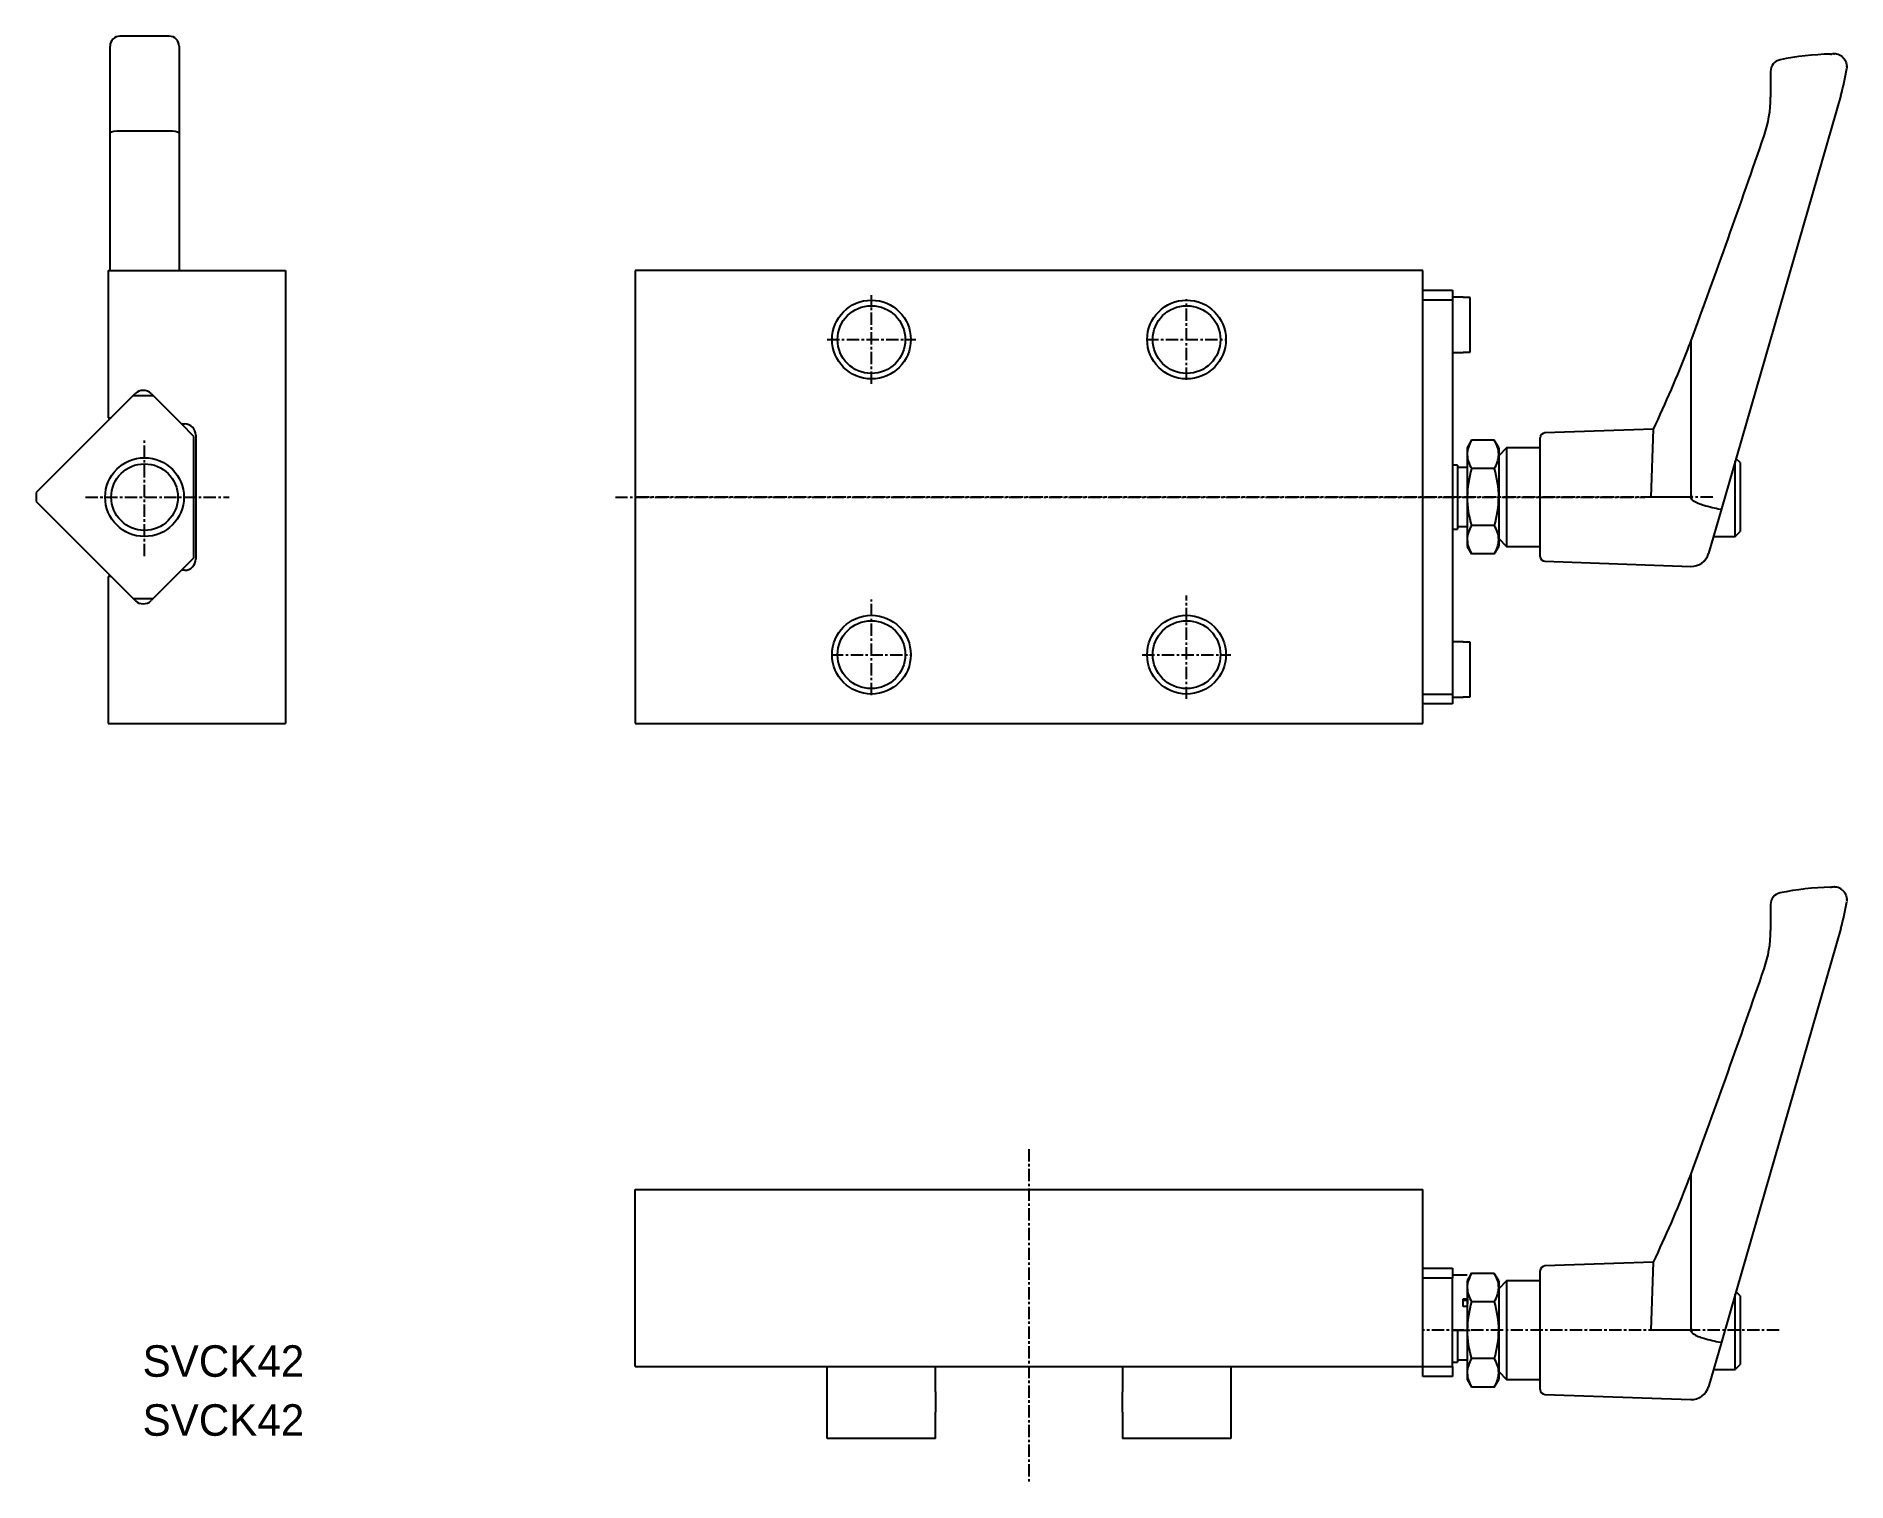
# Model space of a CAD drawing. Extents: x -1 to 183, y 5 to 152.
import ezdxf

# ---------------------------------------------------------------- set-up
doc = ezdxf.new("R2010")
doc.units = 0
doc.linetypes.add('CENTER', pattern=[2, 1.25, -0.25, 0.25, -0.25])
doc.layers.get('0').update_dxf_attribs({"linetype": 'CONTINUOUS'})
doc.layers.add('CENTER', color=1, linetype='CENTER')

msp = doc.modelspace()

# ---------------------------------------------------------------- linework, layer by layer
at = {"color": 7, "linetype": 'CONTINUOUS'}
for p, q in [((6.7, 150.72), (6.7, 151.13)), ((12.7, 152.13), (7.7, 152.13)), ((13.7, 151.13), (13.7, 150.72)), ((6.7, 142.28), (6.7, 150.72)), ((13.7, 150.72), (13.7, 142.28)), ((181.39, 150.31), (181.49, 150.31)), ((182.56, 150.05), (182.67, 149.94)), ((182.67, 149.94), (182.76, 149.84)), ((182.76, 149.84), (182.84, 149.72)), ((182.84, 149.72), (182.92, 149.58)), ((182.92, 149.58), (182.98, 149.42)), ((182.98, 149.42), (183.02, 149.25)), ((183.02, 149.25), (183.04, 149.08)), ((183.03, 148.92), (183.02, 148.84)), ((183.04, 149.08), (183.03, 148.92)), ((175.3, 148.55), (175.3, 145.92)), ((182.43, 146.12), (171.86, 109.51)), ((6.7, 128.32), (6.7, 142.28)), ((7.7, 142.52), (12.7, 142.52)), ((13.7, 142.28), (13.7, 128.32)), ((6.5, 128.32), (24.5, 128.32)), ((6.5, 128.32), (6.5, 113.38)), ((24.5, 128.32), (24.5, 82.32)), ((140, 128.32), (60, 128.32)), ((60, 128.32), (60, 82.32)), ((140, 82.32), (140, 128.32)), ((140, 126.32), (143, 126.32)), ((143, 125.32), (140, 125.32)), ((143, 126.32), (143, 125.32)), ((144.1, 125.62), (143, 125.62)), ((143, 125.32), (143, 85.32)), ((144.1, 125.59), (144.1, 125.62)), ((144.8, 125.59), (144.1, 125.59)), ((144.8, 120.05), (144.8, 125.59)), ((143, 120.02), (144.1, 120.02)), ((144.1, 120.05), (144.8, 120.05)), ((144.1, 120.02), (144.1, 120.05)), ((167.19, 121.11), (167.19, 105.33)), ((6.17, 112.75), (9.25, 115.83)), ((10.86, 115.83), (13.94, 112.75)), ((11.08, 115.61), (9.03, 115.61)), ((6.17, 112.75), (-0.8, 105.78)), ((6.5, 113.38), (6.8, 113.38)), ((13.94, 112.75), (14.26, 112.75)), ((15.2, 111.49), (13.94, 112.75)), ((163.4, 112.22), (152.38, 111.84)), ((163.16, 105.33), (163.4, 112.22)), ((15.2, 99.15), (15.2, 111.49)), ((15.4, 111.61), (15.4, 99.03)), ((144.94, 111.09), (144.5, 110.32)), ((144.5, 110.32), (144.5, 109.65)), ((147.25, 111.09), (144.94, 111.09)), ((147.7, 110.32), (147.25, 111.09)), ((148.5, 110.32), (147.7, 109.52)), ((147.7, 110.32), (147.7, 109.65)), ((148.5, 110.32), (148.5, 100.32)), ((151.9, 110.32), (148.5, 110.32)), ((151.9, 99.3), (151.9, 111.34)), ((143.5, 108.57), (143, 108.57)), ((143.5, 108.57), (143.5, 105.32)), ((144.5, 109.65), (144.5, 105.32)), ((147.7, 109.65), (147.7, 105.32)), ((171.86, 109.51), (170.3, 104.12)), ((171.7, 101.32), (171.7, 108.97)), ((172.2, 108.82), (171.78, 109.24)), ((172.2, 108.82), (172.2, 101.82)), ((144.5, 108.32), (143.5, 108.32)), ((147.25, 108.21), (144.94, 108.21)), ((-0.8, 105.78), (-0.8, 104.86)), ((-0.8, 104.86), (6.17, 97.89)), ((143.5, 105.32), (143.5, 102.07)), ((144.5, 105.32), (144.5, 100.99)), ((147.7, 105.32), (147.7, 100.99)), ((167.19, 105.33), (163.16, 105.33)), ((167.2, 105.37), (167.19, 105.32)), ((167.19, 105.33), (167.19, 105.32)), ((167.2, 105.4), (167.21, 105.41)), ((167.2, 105.39), (167.2, 105.4)), ((167.2, 105.4), (167.2, 105.4)), ((167.2, 105.38), (167.2, 105.39)), ((167.2, 105.37), (167.2, 105.38)), ((167.2, 105.38), (167.2, 105.38)), ((167.2, 105.26), (167.2, 105.27)), ((167.2, 105.27), (167.24, 105.17)), ((167.2, 105.25), (167.2, 105.26)), ((167.2, 105.24), (167.2, 105.25)), ((167.21, 105.23), (167.2, 105.24)), ((167.21, 105.42), (167.22, 105.43)), ((167.21, 105.41), (167.21, 105.42)), ((167.21, 105.41), (167.21, 105.41)), ((167.21, 105.22), (167.21, 105.23)), ((167.21, 105.23), (167.21, 105.23)), ((167.22, 105.21), (167.21, 105.22)), ((167.21, 105.22), (167.21, 105.22)), ((167.22, 105.43), (167.22, 105.44)), ((167.22, 105.44), (167.23, 105.44)), ((167.22, 105.43), (167.22, 105.43)), ((167.22, 105.43), (167.22, 105.43)), ((167.22, 105.2), (167.22, 105.21)), ((167.22, 105.21), (167.22, 105.21)), ((167.23, 105.2), (167.22, 105.2)), ((167.22, 105.2), (167.22, 105.2)), ((167.23, 105.44), (167.23, 105.45)), ((167.23, 105.45), (167.24, 105.45)), ((167.23, 105.44), (167.23, 105.44)), ((167.23, 105.44), (167.23, 105.44)), ((167.23, 105.44), (167.23, 105.44)), ((167.23, 105.19), (167.23, 105.2)), ((167.23, 105.2), (167.23, 105.2)), ((167.23, 105.2), (167.23, 105.2)), ((167.24, 105.19), (167.23, 105.19)), ((167.24, 105.45), (167.24, 105.45)), ((167.24, 105.45), (167.24, 105.45)), ((167.24, 105.45), (167.24, 105.45)), ((167.24, 105.45), (167.25, 105.45)), ((167.25, 105.19), (167.24, 105.19)), ((167.24, 105.19), (167.24, 105.19)), ((167.24, 105.19), (167.24, 105.19)), ((167.24, 105.19), (167.24, 105.19)), ((167.24, 105.19), (167.24, 105.19)), ((167.24, 105.19), (167.24, 105.19)), ((167.24, 105.17), (167.32, 105.07)), ((167.25, 105.45), (167.25, 105.45)), ((167.25, 105.45), (167.25, 105.45)), ((167.25, 105.45), (167.25, 105.45)), ((167.25, 105.45), (167.25, 105.45)), ((167.25, 105.45), (167.25, 105.45)), ((167.25, 105.45), (167.26, 105.45)), ((167.26, 105.18), (167.25, 105.18)), ((167.25, 105.18), (167.25, 105.19)), ((167.25, 105.19), (167.25, 105.19)), ((167.25, 105.19), (167.25, 105.19)), ((167.25, 105.19), (167.25, 105.19)), ((167.26, 105.45), (167.26, 105.45)), ((167.26, 105.45), (167.26, 105.45)), ((167.26, 105.45), (167.26, 105.45)), ((167.26, 105.45), (167.26, 105.45)), ((167.26, 105.45), (167.26, 105.45)), ((167.26, 105.45), (167.27, 105.45)), ((167.27, 105.19), (167.26, 105.19)), ((167.26, 105.19), (167.26, 105.18)), ((167.26, 105.18), (167.26, 105.18)), ((167.26, 105.18), (167.26, 105.18)), ((167.26, 105.18), (167.26, 105.18)), ((167.26, 105.18), (167.26, 105.18)), ((167.27, 105.45), (167.27, 105.45)), ((167.27, 105.45), (167.27, 105.45)), ((167.27, 105.45), (167.27, 105.45)), ((167.27, 105.45), (167.27, 105.45)), ((167.27, 105.45), (167.27, 105.45)), ((167.27, 105.45), (167.28, 105.45)), ((167.28, 105.19), (167.27, 105.19)), ((167.27, 105.19), (167.27, 105.19)), ((167.27, 105.19), (167.27, 105.19)), ((167.27, 105.19), (167.27, 105.19)), ((167.27, 105.19), (167.27, 105.19)), ((167.27, 105.19), (167.27, 105.19)), ((167.28, 105.45), (167.28, 105.45)), ((167.28, 105.45), (167.28, 105.45)), ((167.28, 105.45), (167.28, 105.45)), ((167.28, 105.45), (167.28, 105.44)), ((167.28, 105.44), (167.29, 105.44)), ((167.29, 105.2), (167.28, 105.19)), ((167.28, 105.19), (167.28, 105.19)), ((167.28, 105.19), (167.28, 105.19)), ((167.28, 105.19), (167.28, 105.19)), ((167.28, 105.19), (167.28, 105.19)), ((167.29, 105.44), (167.29, 105.44)), ((167.29, 105.44), (167.29, 105.44)), ((167.29, 105.44), (167.3, 105.43)), ((167.3, 105.21), (167.29, 105.2)), ((167.29, 105.2), (167.29, 105.2)), ((167.29, 105.2), (167.29, 105.2)), ((167.29, 105.2), (167.29, 105.2)), ((167.3, 105.43), (167.3, 105.43)), ((167.3, 105.43), (167.3, 105.42)), ((167.3, 105.42), (167.3, 105.42)), ((167.3, 105.42), (167.31, 105.41)), ((167.31, 105.22), (167.3, 105.22)), ((167.3, 105.22), (167.3, 105.21)), ((167.3, 105.21), (167.3, 105.21)), ((167.31, 105.41), (167.31, 105.41)), ((167.31, 105.41), (167.31, 105.4)), ((167.31, 105.4), (167.31, 105.39)), ((167.31, 105.39), (167.32, 105.39)), ((167.32, 105.25), (167.31, 105.24)), ((167.31, 105.24), (167.31, 105.23)), ((167.31, 105.23), (167.31, 105.23)), ((167.31, 105.23), (167.31, 105.22)), ((167.32, 105.39), (167.32, 105.37)), ((167.32, 105.37), (167.32, 105.36)), ((167.32, 105.36), (167.32, 105.35)), ((167.32, 105.35), (167.33, 105.34)), ((167.33, 105.3), (167.32, 105.29)), ((167.32, 105.29), (167.32, 105.28)), ((167.32, 105.28), (167.32, 105.27)), ((167.32, 105.27), (167.32, 105.26)), ((167.32, 105.26), (167.32, 105.25)), ((167.32, 105.07), (167.42, 104.98)), ((167.33, 105.34), (167.33, 105.33)), ((167.33, 105.33), (167.33, 105.32)), ((167.33, 105.32), (167.33, 105.31)), ((167.33, 105.31), (167.33, 105.3)), ((168.53, 104.51), (168.54, 104.51)), ((170.3, 104.12), (168.99, 99.58)), ((170.2, 104.11), (170.3, 104.12)), ((143, 102.07), (143.5, 102.07)), ((143.5, 102.32), (144.5, 102.32)), ((147.25, 102.43), (144.94, 102.43)), ((147.7, 101.12), (148.5, 100.32)), ((169.49, 101.32), (171.7, 101.32)), ((171.7, 101.32), (172.2, 101.82)), ((144.5, 100.99), (144.5, 100.32)), ((144.5, 100.32), (144.94, 99.55)), ((147.25, 99.55), (144.94, 99.55)), ((147.25, 99.55), (147.7, 100.32)), ((147.7, 100.99), (147.7, 100.32)), ((148.5, 100.32), (151.9, 100.32)), ((9.25, 94.81), (6.17, 97.89)), ((15.2, 99.15), (10.86, 94.81)), ((14.26, 97.89), (13.94, 97.89)), ((152.38, 98.8), (167.2, 98.29)), ((6.5, 97.26), (6.5, 82.32)), ((6.8, 97.26), (6.5, 97.26)), ((9.03, 95.03), (11.08, 95.03)), ((144.1, 90.62), (143, 90.62)), ((144.1, 90.59), (144.1, 90.62)), ((144.8, 90.59), (144.1, 90.59)), ((144.8, 85.05), (144.8, 90.59)), ((140, 85.32), (143, 85.32)), ((143, 85.32), (143, 84.32)), ((143, 85.02), (144.1, 85.02)), ((144.1, 85.05), (144.8, 85.05)), ((144.1, 85.02), (144.1, 85.05)), ((143, 84.32), (140, 84.32)), ((6.5, 82.32), (24.5, 82.32)), ((60, 82.32), (140, 82.32)), ((181.39, 65.71), (181.49, 65.71)), ((182.56, 65.45), (182.67, 65.34)), ((182.67, 65.34), (182.76, 65.24)), ((182.76, 65.24), (182.84, 65.12)), ((182.84, 65.12), (182.92, 64.98)), ((182.92, 64.98), (182.98, 64.82)), ((182.98, 64.82), (183.02, 64.65)), ((183.02, 64.65), (183.04, 64.48)), ((183.04, 64.48), (183.03, 64.32)), ((175.3, 63.95), (175.3, 61.32)), ((183.03, 64.32), (183.02, 64.24)), ((182.43, 61.52), (171.86, 24.91)), ((60, 35.02), (140, 35.02)), ((60, 17.02), (60, 35.02)), ((140, 17.02), (140, 35.02)), ((167.19, 36.51), (167.19, 20.73)), ((163.4, 27.62), (152.38, 27.24)), ((163.16, 20.73), (163.4, 27.62)), ((140, 27.02), (143, 27.02)), ((143, 26.02), (140, 26.02)), ((143, 27.02), (143, 26.02)), ((144.5, 26.32), (143, 26.32)), ((143, 17.02), (143, 26.02)), ((144.94, 26.49), (144.5, 25.72)), ((147.25, 26.49), (144.94, 26.49)), ((147.7, 25.72), (147.25, 26.49)), ((151.9, 14.7), (151.9, 26.74)), ((144.1, 23.12), (144.1, 23.92)), ((144.1, 23.92), (144.5, 23.92)), ((144.5, 25.72), (144.5, 25.05)), ((144.5, 25.05), (144.5, 20.72)), ((144.5, 23.92), (144.5, 23.22)), ((144.54, 23.92), (144.53, 23.86)), ((147.7, 25.72), (147.7, 25.05)), ((148.5, 25.72), (147.7, 24.92)), ((147.7, 25.05), (147.7, 20.72)), ((151.9, 25.72), (148.5, 25.72)), ((148.5, 25.72), (148.5, 15.72)), ((171.86, 24.91), (170.3, 19.52)), ((171.7, 16.72), (171.7, 24.37)), ((172.2, 24.22), (171.78, 24.64)), ((172.2, 24.22), (172.2, 17.22)), ((144.5, 23.72), (144.1, 23.72)), ((144.5, 23.12), (144.1, 23.12)), ((144.51, 23.54), (144.5, 23.22)), ((144.5, 23.22), (144.5, 23.12)), ((144.5, 23.22), (144.5, 23.12)), ((144.53, 23.86), (144.51, 23.54)), ((147.25, 23.61), (144.94, 23.61)), ((143, 20.72), (144.8, 20.72)), ((143.5, 20.72), (143.5, 17.47)), ((144.5, 20.72), (144.5, 18.22)), ((144.5, 20.72), (144.5, 16.39)), ((147.7, 20.72), (147.7, 16.39)), ((167.19, 20.73), (163.16, 20.73)), ((167.2, 20.77), (167.19, 20.72)), ((167.19, 20.73), (167.19, 20.72)), ((167.2, 20.8), (167.21, 20.81)), ((167.2, 20.8), (167.2, 20.8)), ((167.2, 20.79), (167.2, 20.8)), ((167.2, 20.78), (167.2, 20.79)), ((167.2, 20.78), (167.2, 20.78)), ((167.2, 20.77), (167.2, 20.78)), ((167.2, 20.67), (167.24, 20.57)), ((167.2, 20.66), (167.2, 20.67)), ((167.2, 20.65), (167.2, 20.66)), ((167.2, 20.64), (167.2, 20.65)), ((167.21, 20.63), (167.2, 20.64)), ((167.21, 20.82), (167.22, 20.83)), ((167.21, 20.81), (167.21, 20.82)), ((167.21, 20.81), (167.21, 20.81)), ((167.21, 20.63), (167.21, 20.63)), ((167.21, 20.62), (167.21, 20.63)), ((167.21, 20.62), (167.21, 20.62)), ((167.22, 20.61), (167.21, 20.62)), ((167.22, 20.84), (167.23, 20.84)), ((167.22, 20.83), (167.22, 20.84)), ((167.22, 20.83), (167.22, 20.83)), ((167.22, 20.83), (167.22, 20.83)), ((167.22, 20.61), (167.22, 20.61)), ((167.22, 20.6), (167.22, 20.61)), ((167.22, 20.6), (167.22, 20.6)), ((167.23, 20.6), (167.22, 20.6)), ((167.23, 20.85), (167.24, 20.85)), ((167.23, 20.84), (167.23, 20.85)), ((167.23, 20.84), (167.23, 20.84)), ((167.23, 20.84), (167.23, 20.84)), ((167.23, 20.84), (167.23, 20.84)), ((167.23, 20.6), (167.23, 20.6)), ((167.23, 20.6), (167.23, 20.6)), ((167.23, 20.59), (167.23, 20.6)), ((167.24, 20.59), (167.23, 20.59)), ((167.24, 20.85), (167.25, 20.85)), ((167.24, 20.85), (167.24, 20.85)), ((167.24, 20.85), (167.24, 20.85)), ((167.24, 20.85), (167.24, 20.85)), ((167.24, 20.59), (167.24, 20.59)), ((167.24, 20.59), (167.24, 20.59)), ((167.24, 20.59), (167.24, 20.59)), ((167.24, 20.59), (167.24, 20.59)), ((167.24, 20.59), (167.24, 20.59)), ((167.25, 20.59), (167.24, 20.59)), ((167.24, 20.57), (167.32, 20.47)), ((167.25, 20.85), (167.26, 20.85)), ((167.25, 20.85), (167.25, 20.85)), ((167.25, 20.85), (167.25, 20.85)), ((167.25, 20.85), (167.25, 20.85)), ((167.25, 20.85), (167.25, 20.85)), ((167.25, 20.85), (167.25, 20.85)), ((167.25, 20.59), (167.25, 20.59)), ((167.25, 20.59), (167.25, 20.59)), ((167.25, 20.59), (167.25, 20.59)), ((167.25, 20.58), (167.25, 20.59)), ((167.26, 20.58), (167.25, 20.58)), ((167.26, 20.85), (167.27, 20.85)), ((167.26, 20.85), (167.26, 20.85)), ((167.26, 20.85), (167.26, 20.85)), ((167.26, 20.85), (167.26, 20.85)), ((167.26, 20.85), (167.26, 20.85)), ((167.26, 20.85), (167.26, 20.85)), ((167.26, 20.59), (167.26, 20.58)), ((167.27, 20.59), (167.26, 20.59)), ((167.26, 20.58), (167.26, 20.58)), ((167.26, 20.58), (167.26, 20.58)), ((167.26, 20.58), (167.26, 20.58)), ((167.26, 20.58), (167.26, 20.58)), ((167.27, 20.85), (167.28, 20.85)), ((167.27, 20.85), (167.27, 20.85)), ((167.27, 20.85), (167.27, 20.85)), ((167.27, 20.85), (167.27, 20.85)), ((167.27, 20.85), (167.27, 20.85)), ((167.27, 20.85), (167.27, 20.85)), ((167.27, 20.59), (167.27, 20.59)), ((167.27, 20.59), (167.27, 20.59)), ((167.27, 20.59), (167.27, 20.59)), ((167.27, 20.59), (167.27, 20.59)), ((167.27, 20.59), (167.27, 20.59)), ((167.28, 20.59), (167.27, 20.59)), ((167.28, 20.85), (167.28, 20.84)), ((167.28, 20.85), (167.28, 20.85)), ((167.28, 20.85), (167.28, 20.85)), ((167.28, 20.85), (167.28, 20.85)), ((167.28, 20.84), (167.29, 20.84)), ((167.29, 20.6), (167.28, 20.59)), ((167.28, 20.59), (167.28, 20.59)), ((167.28, 20.59), (167.28, 20.59)), ((167.28, 20.59), (167.28, 20.59)), ((167.28, 20.59), (167.28, 20.59)), ((167.29, 20.84), (167.3, 20.83)), ((167.29, 20.84), (167.29, 20.84)), ((167.29, 20.84), (167.29, 20.84)), ((167.3, 20.61), (167.29, 20.6)), ((167.29, 20.6), (167.29, 20.6)), ((167.29, 20.6), (167.29, 20.6)), ((167.29, 20.6), (167.29, 20.6)), ((167.3, 20.83), (167.3, 20.82)), ((167.3, 20.83), (167.3, 20.83)), ((167.3, 20.82), (167.31, 20.81)), ((167.3, 20.82), (167.3, 20.82)), ((167.3, 20.62), (167.3, 20.61)), ((167.31, 20.62), (167.3, 20.62)), ((167.3, 20.61), (167.3, 20.61)), ((167.31, 20.81), (167.31, 20.8)), ((167.31, 20.81), (167.31, 20.81)), ((167.31, 20.8), (167.31, 20.79)), ((167.31, 20.79), (167.32, 20.79)), ((167.32, 20.65), (167.31, 20.64)), ((167.31, 20.64), (167.31, 20.63)), ((167.31, 20.63), (167.31, 20.62)), ((167.31, 20.63), (167.31, 20.63)), ((167.32, 20.79), (167.32, 20.77)), ((167.32, 20.77), (167.32, 20.76)), ((167.32, 20.76), (167.32, 20.75)), ((167.32, 20.75), (167.33, 20.74)), ((167.33, 20.7), (167.32, 20.69)), ((167.32, 20.69), (167.32, 20.68)), ((167.32, 20.68), (167.32, 20.67)), ((167.32, 20.67), (167.32, 20.66)), ((167.32, 20.66), (167.32, 20.65)), ((167.32, 20.47), (167.42, 20.38)), ((167.33, 20.74), (167.33, 20.73)), ((167.33, 20.73), (167.33, 20.72)), ((167.33, 20.72), (167.33, 20.71)), ((167.33, 20.71), (167.33, 20.7)), ((168.53, 19.91), (168.54, 19.91)), ((170.3, 19.52), (168.99, 14.98)), ((170.2, 19.51), (170.3, 19.52)), ((60, 17.02), (140, 17.02)), ((79.5, 9.72), (79.5, 17.02)), ((90.5, 14.46), (90.5, 17.02)), ((109.5, 17.02), (109.5, 14.46)), ((120.5, 17.02), (120.5, 9.72)), ((140, 17.02), (143, 17.02)), ((140, 16.02), (140, 17.02)), ((143, 17.47), (143.5, 17.47)), ((143, 17.02), (143, 16.02)), ((143.5, 17.72), (144.5, 17.72)), ((144.5, 18.22), (144.5, 15.72)), ((147.25, 17.83), (144.94, 17.83)), ((169.49, 16.72), (171.7, 16.72)), ((171.7, 16.72), (172.2, 17.22)), ((143, 16.02), (140, 16.02)), ((144.5, 16.39), (144.5, 15.72)), ((144.5, 15.72), (144.94, 14.95)), ((147.25, 14.95), (144.94, 14.95)), ((147.25, 14.95), (147.7, 15.72)), ((147.7, 16.52), (148.5, 15.72)), ((147.7, 16.39), (147.7, 15.72)), ((148.5, 15.72), (151.9, 15.72)), ((90.5, 14.46), (90.5, 12.38)), ((109.5, 12.38), (109.5, 14.46)), ((152.38, 14.2), (167.2, 13.69)), ((90.5, 9.72), (90.5, 12.38)), ((109.5, 12.38), (109.5, 9.72)), ((90.5, 9.72), (79.5, 9.72)), ((120.5, 9.72), (109.5, 9.72))]:
    msp.add_line(p, q, dxfattribs=at)
at = {"color": 7}
for q in [(137.9, 35.02), (113.9, 35.02)]:
    msp.add_line((101.05, 35.02), q, dxfattribs=at)
at = {"color": 7, "linetype": 'CONTINUOUS', "flags": 128}
for points in [[(6.7, 142.28), (6.7, 142.29), (6.72, 142.33), (6.85, 142.41), (7.07, 142.47), (7.37, 142.5), (7.7, 142.52)], [(12.7, 142.52), (13.03, 142.5), (13.32, 142.47), (13.55, 142.41), (13.67, 142.33), (13.7, 142.29), (13.7, 142.28)]]:
    msp.add_lwpolyline(points, dxfattribs=at)
at = {"color": 3, "linetype": 'CONTINUOUS'}
for centre, radius in [((84, 121.32), 4), ((116, 121.32), 4), ((10.2, 105.32), 3.38), ((84, 89.32), 4), ((116, 89.32), 4)]:
    msp.add_circle(centre, radius, dxfattribs=at)
at = {"color": 7, "linetype": 'CONTINUOUS'}
for centre, radius in [((84, 121.32), 3.44), ((116, 121.32), 3.44), ((10.2, 105.32), 4), ((84, 89.32), 3.44), ((116, 89.32), 3.44)]:
    msp.add_circle(centre, radius, dxfattribs=at)
for centre, radius, start, end in [((7.7, 151.13), 1, 90, 180), ((12.7, 151.13), 1, 0, 90), ((176.5, 148.55), 1.2, 101.3863, 180), ((182.18, 120.32), 30, 91.516, 101.3863), ((181.74, 149.03), 1.3, 78.0495, 101.0598), ((181.74, 149.04), 1.3, 50.9091, 78.0321), ((161.28, 152.17), 22, 344.0262, 351.2839), ((163.3, 145.92), 12, 341.01, 0), ((-770.93, 467.42), 1000, 339.73827, 341.01004), ((55.07, 163.84), 120, 334.5202, 338.7335), ((-770.93, 467.42), 1000, 339.69006, 339.73827), ((10.06, 115.02), 1.14, 45, 135), ((14.26, 111.61), 1.14, 0, 90), ((147.38, 109.55), 2.89, 147.6436, 177.9722), ((144.89, 109.57), 2.81, 1.6143, 32.7699), ((152.4, 111.34), 0.5, 92, 180), ((147.31, 109.73), 2.81, 181.6143, 212.7699), ((144.81, 109.75), 2.89, 327.6436, 357.9722), ((154.73, 105.21), 10.23, 163.0011, 179.411), ((137.64, 105.24), 10.06, 0.443, 17.1449), ((154.59, 105.4), 10.1, 180.4759, 197.112), ((137.37, 105.44), 10.33, 343.0772, 359.3349), ((169.5, 108.29), 3.91, 237.8596, 255.713), ((172.47, 117.23), 13.32, 252.8113, 260.177), ((147.38, 100.89), 2.89, 147.6436, 177.9722), ((144.89, 100.91), 2.81, 1.6143, 32.7699), ((147.31, 101.07), 2.81, 181.6143, 212.7699), ((144.81, 101.09), 2.89, 327.6436, 357.9722), ((152.4, 99.3), 0.5, 180, 268), ((167.26, 100.08), 1.8, 268, 343.891), ((14.26, 99.03), 1.14, 270, 0), ((10.06, 95.62), 1.14, 225, 315), ((176.5, 63.95), 1.2, 101.3863, 180), ((182.18, 35.72), 30, 91.516, 101.3863), ((181.74, 64.43), 1.3, 78.0495, 101.0598), ((181.74, 64.44), 1.3, 50.9091, 78.0321), ((161.28, 67.57), 22, 344.0262, 351.2839), ((163.3, 61.32), 12, 341.01, 0), ((-770.93, 382.82), 1000, 339.73827, 341.01004), ((55.07, 79.24), 120, 334.5202, 338.7335), ((-770.93, 382.82), 1000, 339.69006, 339.73827), ((147.38, 24.95), 2.89, 147.6436, 177.9722), ((144.89, 24.97), 2.81, 1.6143, 32.7699), ((152.4, 26.74), 0.5, 92, 180), ((147.31, 25.13), 2.81, 181.6143, 212.7699), ((144.81, 25.15), 2.89, 327.6436, 357.9722), ((154.73, 20.61), 10.23, 163.0011, 179.411), ((137.64, 20.64), 10.06, 0.443, 17.1449), ((154.59, 20.8), 10.1, 180.4759, 197.112), ((137.37, 20.84), 10.33, 343.0772, 359.3349), ((169.5, 23.69), 3.91, 237.8596, 255.713), ((172.47, 32.63), 13.32, 252.8113, 260.177), ((147.38, 16.29), 2.89, 147.6436, 177.9722), ((144.89, 16.31), 2.81, 1.6143, 32.7699), ((147.31, 16.47), 2.81, 181.6143, 212.7699), ((144.81, 16.49), 2.89, 327.6436, 357.9722), ((167.26, 15.48), 1.8, 268, 343.891), ((152.4, 14.7), 0.5, 180, 268)]:
    msp.add_arc(centre, radius, start, end, dxfattribs=at)
at = {"color": 7}
for p in [(181.74, 150.34), (183.04, 149.04), (181.74, 65.74), (183.04, 64.44)]:
    msp.add_point(p, dxfattribs=at)
at = {"layer": 'CENTER', "color": 1, "linetype": 'CENTER'}
for p, q in [((84, 116.82), (84, 125.82)), ((116, 117.22), (116, 125.42)), ((79.5, 121.32), (88.5, 121.32)), ((111.9, 121.32), (120.1, 121.32)), ((10.2, 99.32), (10.2, 111.32)), ((4.2, 105.32), (18.79, 105.32)), ((58, 105.32), (162.52, 105.32)), ((169.42, 105.32), (60, 105.32)), ((84, 85.22), (84, 94.92)), ((116, 84.82), (116, 95.32)), ((79.9, 89.32), (88.1, 89.32)), ((111.5, 89.32), (120.5, 89.32)), ((100, 39.1), (100, 5.33)), ((176.16, 20.72), (140, 20.72))]:
    msp.add_line(p, q, dxfattribs=at)

# ---------------------------------------------------------------- texts
at = {"color": 7, "linetype": 'CONTINUOUS'}
for p in [(10, 15.99), (10, 10)]:
    msp.add_text('SVCK42', height=3.2, dxfattribs=at).set_placement(p)

doc.saveas('drawing.dxf')
